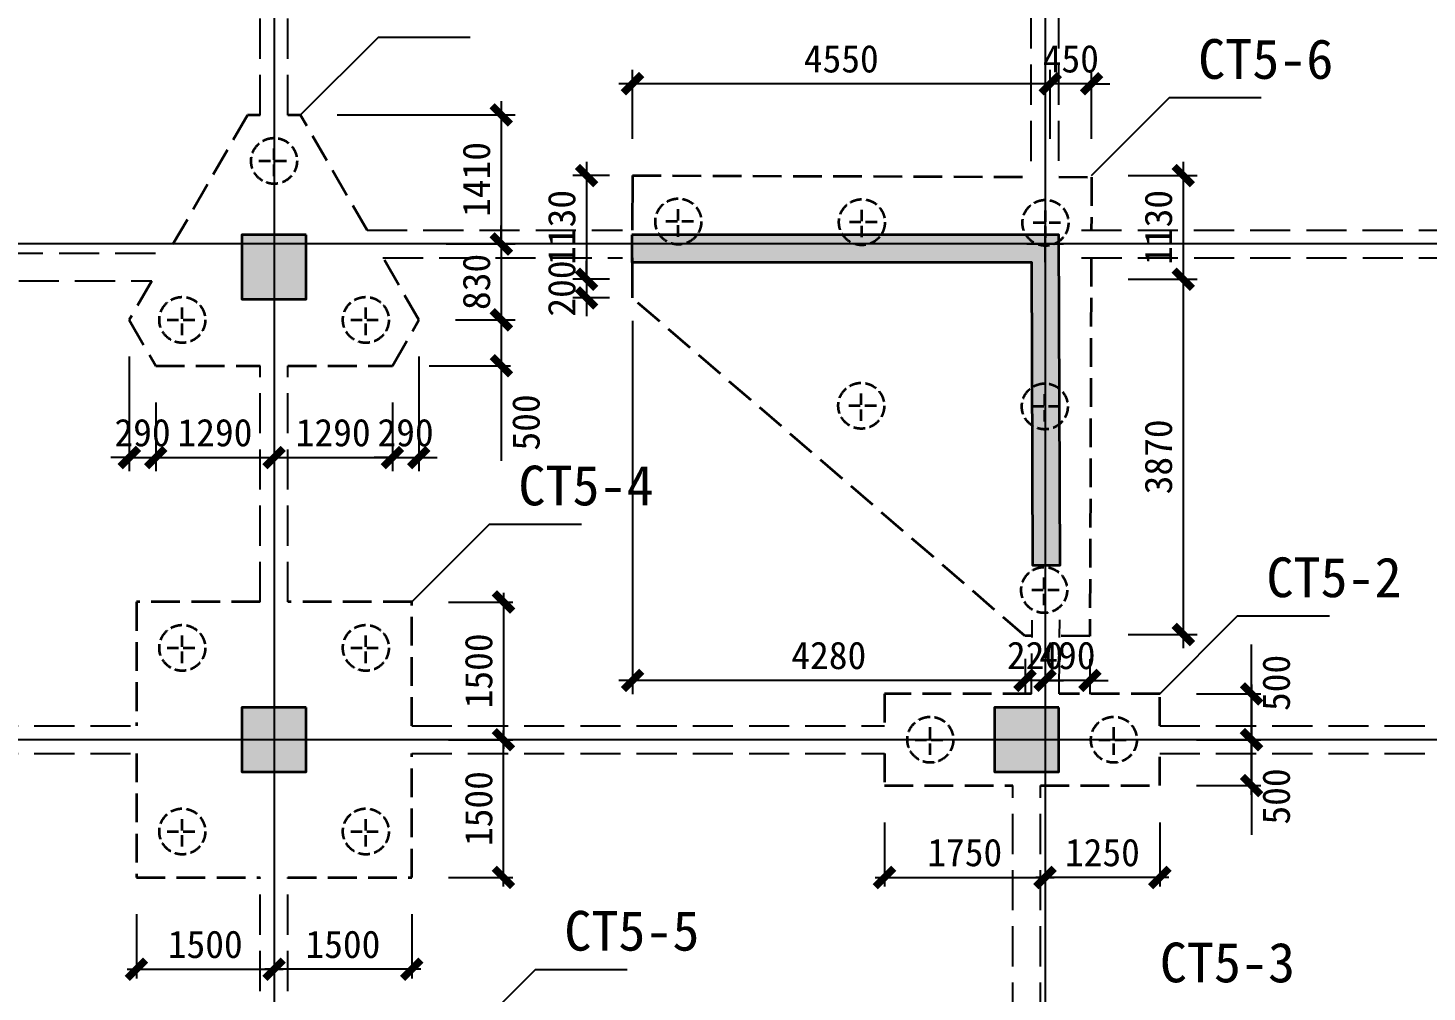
# Model space of a CAD drawing. Header units: millimetres. Extents: x -8252 to 341964, y -299084 to 206355.
# Drawn here: x 196752 to 211995, y 34468 to 44969 of the extents above; entities that cross this region are included whole.
import ezdxf

# ---------------------------------------------------------------- set-up
doc = ezdxf.new("R2010")
doc.units = ezdxf.units.MM
doc.header["$LTSCALE"] = 500
doc.header["$PDMODE"] = 2
doc.header["$PDSIZE"] = 200
doc.linetypes.add('DASH', pattern=[0.35, 0.25, -0.1])
doc.linetypes.add('DASHDOT', pattern=[25.4, 12.7, -6.35, 0, -6.35])
for name, color, linetype in [('dim____', 70, 'Continuous'), ('DOTE', 20, 'DASHDOT'), ('txt', 7, 'Continuous')]:
    doc.layers.add(name, color=color, linetype=linetype)
for name, color, linetype, lineweight in [('kz', 50, 'Continuous', 25), ('s117', 4, 'Continuous', 25), ('s121', 2, 'Continuous', 35), ('shear_wall', 100, 'Continuous', 25), ('zkz', 200, 'Continuous', 35)]:
    doc.layers.add(name, color=color, linetype=linetype, lineweight=lineweight)
doc.styles.add('宋体', font='')
doc.styles.get('宋体').set_extended_font_data('宋体')
doc.dimstyles.new('ISO-25', dxfattribs={"dimtxt": 2.5, "dimasz": 2.5, "dimexe": 1.25, "dimexo": 0.625, "dimtad": 1, "dimtxsty": 'Standard', "dimcen": 2.5, "dimadec": 0, "dimazin": 0, "dimtfac": 1, "dimtmove": 0, "dimatfit": 3, "dimfxl": 1, "dimarcsym": 0})

# ---------------------------------------------------------------- blocks, each defined once
blk = doc.blocks.new('_ArchTick')
at = {"color": 0, "linetype": 'ByBlock', "const_width": 0.4}
blk.add_lwpolyline([(-0.5, -0.5), (0.5, 0.5)], dxfattribs=at)
blk = doc.blocks.new('*D176')
at = {"layer": 'Defpoints', "color": 0, "transparency": 16777216}
for p in [(200933, 37216), (201933, 37216), (200933, 35716)]:
    blk.add_point(p, dxfattribs=at)
at = {"layer": 'dim____', "color": 0, "lineweight": -2, "transparency": 16777216}
for p, q in [((201333, 37216), (202033, 37216)), ((201933, 35616), (201933, 37316)), ((201333, 35716), (202033, 35716))]:
    blk.add_line(p, q, dxfattribs=at)
at = {"layer": 'dim____', "color": 0, "lineweight": -2, "transparency": 16777216, "xscale": 200, "yscale": 200, "zscale": 200}
for p, rotation in [((201933, 37216), 90), ((201933, 35716), 270)]:
    blk.add_blockref('_ArchTick', p, dxfattribs=dict(at, rotation=rotation))
at = {"layer": 'dim____', "color": 7, "transparency": 16777216, "insert": (201663, 36466), "char_height": 300, "attachment_point": 5, "rotation": 90, "style": '宋体'}
blk.add_mtext('1500', dxfattribs=at)
blk = doc.blocks.new('*D177')
at = {"layer": 'Defpoints', "color": 0, "transparency": 16777216}
for p in [(200933, 38716), (200933, 37216), (201933, 37216)]:
    blk.add_point(p, dxfattribs=at)
at = {"layer": 'dim____', "color": 0, "lineweight": -2, "transparency": 16777216}
for p, q in [((201933, 38816), (201933, 37116)), ((201333, 38716), (202033, 38716)), ((201333, 37216), (202033, 37216))]:
    blk.add_line(p, q, dxfattribs=at)
at = {"layer": 'dim____', "color": 0, "lineweight": -2, "transparency": 16777216, "xscale": 200, "yscale": 200, "zscale": 200}
for p, rotation in [((201933, 38716), 90), ((201933, 37216), 270)]:
    blk.add_blockref('_ArchTick', p, dxfattribs=dict(at, rotation=rotation))
at = {"layer": 'dim____', "color": 7, "transparency": 16777216, "insert": (201663, 37966), "char_height": 300, "attachment_point": 5, "rotation": 90, "style": '宋体'}
blk.add_mtext('1500', dxfattribs=at)
blk = doc.blocks.new('*D178')
at = {"layer": 'Defpoints', "color": 0, "transparency": 16777216}
for p in [(197933, 35716), (199433, 35716), (199433, 34716)]:
    blk.add_point(p, dxfattribs=at)
at = {"layer": 'dim____', "color": 0, "lineweight": -2, "transparency": 16777216}
for p, q in [((197933, 35316), (197933, 34616)), ((199433, 35316), (199433, 34616)), ((197833, 34716), (199533, 34716))]:
    blk.add_line(p, q, dxfattribs=at)
at = {"layer": 'dim____', "color": 0, "lineweight": -2, "transparency": 16777216, "xscale": 200, "yscale": 200, "zscale": 200, "rotation": 180}
blk.add_blockref('_ArchTick', (197933, 34716), dxfattribs=at)
at = {"layer": 'dim____', "color": 0, "lineweight": -2, "transparency": 16777216, "xscale": 200, "yscale": 200, "zscale": 200}
blk.add_blockref('_ArchTick', (199433, 34716), dxfattribs=at)
at = {"layer": 'dim____', "color": 7, "transparency": 16777216, "insert": (198683, 34986), "char_height": 300, "attachment_point": 5, "style": '宋体'}
blk.add_mtext('1500', dxfattribs=at)
blk = doc.blocks.new('*D179')
at = {"layer": 'Defpoints', "color": 0, "transparency": 16777216}
for p in [(199433, 35716), (200933, 35716), (199433, 34716)]:
    blk.add_point(p, dxfattribs=at)
at = {"layer": 'dim____', "color": 0, "lineweight": -2, "transparency": 16777216}
for p, q in [((199433, 35316), (199433, 34616)), ((200933, 35316), (200933, 34616)), ((201033, 34716), (199333, 34716))]:
    blk.add_line(p, q, dxfattribs=at)
at = {"layer": 'dim____', "color": 0, "lineweight": -2, "transparency": 16777216, "xscale": 200, "yscale": 200, "zscale": 200, "rotation": 180}
blk.add_blockref('_ArchTick', (199433, 34716), dxfattribs=at)
at = {"layer": 'dim____', "color": 0, "lineweight": -2, "transparency": 16777216, "xscale": 200, "yscale": 200, "zscale": 200}
blk.add_blockref('_ArchTick', (200933, 34716), dxfattribs=at)
at = {"layer": 'dim____', "color": 7, "transparency": 16777216, "insert": (200183, 34986), "char_height": 300, "attachment_point": 5, "style": '宋体'}
blk.add_mtext('1500', dxfattribs=at)
blk = doc.blocks.new('*D200')
at = {"layer": 'Defpoints', "color": 0, "transparency": 16777216}
for p in [(209083, 37216), (210083, 37216), (209083, 36716)]:
    blk.add_point(p, dxfattribs=at)
at = {"layer": 'dim____', "color": 0, "lineweight": -2, "transparency": 16777216}
for p, q in [((210083, 37216), (210083, 38253)), ((209483, 37216), (210183, 37216)), ((210083, 36616), (210083, 37216)), ((209483, 36716), (210183, 36716))]:
    blk.add_line(p, q, dxfattribs=at)
at = {"layer": 'dim____', "color": 0, "lineweight": -2, "transparency": 16777216, "xscale": 200, "yscale": 200, "zscale": 200}
for p, rotation in [((210083, 37216), 90), ((210083, 36716), 270)]:
    blk.add_blockref('_ArchTick', p, dxfattribs=dict(at, rotation=rotation))
at = {"layer": 'dim____', "color": 7, "transparency": 16777216, "insert": (210353, 37835), "char_height": 300, "attachment_point": 5, "rotation": 90, "style": '宋体'}
blk.add_mtext('500', dxfattribs=at)
blk = doc.blocks.new('*D201')
at = {"layer": 'Defpoints', "color": 0, "transparency": 16777216}
for p in [(209083, 37716), (209083, 37216), (210083, 37216)]:
    blk.add_point(p, dxfattribs=at)
at = {"layer": 'dim____', "color": 0, "lineweight": -2, "transparency": 16777216}
for p, q in [((210083, 37816), (210083, 37216)), ((209483, 37716), (210183, 37716)), ((209483, 37216), (210183, 37216)), ((210083, 37216), (210083, 36180))]:
    blk.add_line(p, q, dxfattribs=at)
at = {"layer": 'dim____', "color": 0, "lineweight": -2, "transparency": 16777216, "xscale": 200, "yscale": 200, "zscale": 200}
for p, rotation in [((210083, 37716), 90), ((210083, 37216), 270)]:
    blk.add_blockref('_ArchTick', p, dxfattribs=dict(at, rotation=rotation))
at = {"layer": 'dim____', "color": 7, "transparency": 16777216, "insert": (210353, 36598), "char_height": 300, "attachment_point": 5, "rotation": 90, "style": '宋体'}
blk.add_mtext('500', dxfattribs=at)
blk = doc.blocks.new('*D202')
at = {"layer": 'Defpoints', "color": 0, "transparency": 16777216}
for p in [(206083, 36716), (207833, 36716), (207833, 35716)]:
    blk.add_point(p, dxfattribs=at)
at = {"layer": 'dim____', "color": 0, "lineweight": -2, "transparency": 16777216}
for p, q in [((206083, 36316), (206083, 35616)), ((207833, 36316), (207833, 35616)), ((205983, 35716), (207933, 35716))]:
    blk.add_line(p, q, dxfattribs=at)
at = {"layer": 'dim____', "color": 0, "lineweight": -2, "transparency": 16777216, "xscale": 200, "yscale": 200, "zscale": 200, "rotation": 180}
blk.add_blockref('_ArchTick', (206083, 35716), dxfattribs=at)
at = {"layer": 'dim____', "color": 0, "lineweight": -2, "transparency": 16777216, "xscale": 200, "yscale": 200, "zscale": 200}
blk.add_blockref('_ArchTick', (207833, 35716), dxfattribs=at)
at = {"layer": 'dim____', "color": 7, "transparency": 16777216, "insert": (206958, 35986), "char_height": 300, "attachment_point": 5, "style": '宋体'}
blk.add_mtext('1750', dxfattribs=at)
blk = doc.blocks.new('*D203')
at = {"layer": 'Defpoints', "color": 0, "transparency": 16777216}
for p in [(207833, 36716), (209083, 36716), (207833, 35716)]:
    blk.add_point(p, dxfattribs=at)
at = {"layer": 'dim____', "color": 0, "lineweight": -2, "transparency": 16777216}
for p, q in [((207833, 36316), (207833, 35616)), ((209083, 36316), (209083, 35616)), ((209183, 35716), (207733, 35716))]:
    blk.add_line(p, q, dxfattribs=at)
at = {"layer": 'dim____', "color": 0, "lineweight": -2, "transparency": 16777216, "xscale": 200, "yscale": 200, "zscale": 200, "rotation": 180}
blk.add_blockref('_ArchTick', (207833, 35716), dxfattribs=at)
at = {"layer": 'dim____', "color": 0, "lineweight": -2, "transparency": 16777216, "xscale": 200, "yscale": 200, "zscale": 200}
blk.add_blockref('_ArchTick', (209083, 35716), dxfattribs=at)
at = {"layer": 'dim____', "color": 7, "transparency": 16777216, "insert": (208458, 35986), "char_height": 300, "attachment_point": 5, "style": '宋体'}
blk.add_mtext('1250', dxfattribs=at)
blk = doc.blocks.new('*D462')
at = {"layer": 'Defpoints', "color": 0, "transparency": 16777216}
for p in [(197856, 41790), (198144, 41290), (198144, 40290)]:
    blk.add_point(p, dxfattribs=at)
at = {"layer": 'dim____', "color": 0, "lineweight": -2, "transparency": 16777216}
for p, q in [((197856, 41390), (197856, 40140)), ((198144, 40890), (198144, 40140)), ((197856, 40290), (197656, 40290)), ((197856, 40290), (198144, 40290)), ((198144, 40290), (198344, 40290))]:
    blk.add_line(p, q, dxfattribs=at)
at = {"layer": 'dim____', "color": 0, "lineweight": -2, "transparency": 16777216, "xscale": 200, "yscale": 200, "zscale": 200}
blk.add_blockref('_ArchTick', (197856, 40290), dxfattribs=at)
at = {"layer": 'dim____', "color": 0, "lineweight": -2, "transparency": 16777216, "xscale": 200, "yscale": 200, "zscale": 200, "rotation": 180}
blk.add_blockref('_ArchTick', (198144, 40290), dxfattribs=at)
at = {"layer": 'dim____', "color": 7, "transparency": 16777216, "insert": (198000, 40560), "char_height": 300, "attachment_point": 5, "style": '宋体'}
blk.add_mtext('290', dxfattribs=at)
blk = doc.blocks.new('*D463')
at = {"layer": 'Defpoints', "color": 0, "transparency": 16777216}
for p in [(198144, 41290), (199433, 41290), (199433, 40290)]:
    blk.add_point(p, dxfattribs=at)
at = {"layer": 'dim____', "color": 0, "lineweight": -2, "transparency": 16777216}
for p, q in [((198144, 40890), (198144, 40140)), ((199433, 40890), (199433, 40140)), ((197994, 40290), (199583, 40290))]:
    blk.add_line(p, q, dxfattribs=at)
at = {"layer": 'dim____', "color": 0, "lineweight": -2, "transparency": 16777216, "xscale": 200, "yscale": 200, "zscale": 200, "rotation": 180}
blk.add_blockref('_ArchTick', (198144, 40290), dxfattribs=at)
at = {"layer": 'dim____', "color": 0, "lineweight": -2, "transparency": 16777216, "xscale": 200, "yscale": 200, "zscale": 200}
blk.add_blockref('_ArchTick', (199433, 40290), dxfattribs=at)
at = {"layer": 'dim____', "color": 7, "transparency": 16777216, "insert": (198789, 40560), "char_height": 300, "attachment_point": 5, "style": '宋体'}
blk.add_mtext('1290', dxfattribs=at)
blk = doc.blocks.new('*D464')
at = {"layer": 'Defpoints', "color": 0, "transparency": 16777216}
for p in [(199433, 41290), (200722, 41290), (200722, 40290)]:
    blk.add_point(p, dxfattribs=at)
at = {"layer": 'dim____', "color": 0, "lineweight": -2, "transparency": 16777216}
for p, q in [((199433, 40890), (199433, 40140)), ((200722, 40890), (200722, 40140)), ((199283, 40290), (200872, 40290))]:
    blk.add_line(p, q, dxfattribs=at)
at = {"layer": 'dim____', "color": 0, "lineweight": -2, "transparency": 16777216, "xscale": 200, "yscale": 200, "zscale": 200, "rotation": 180}
blk.add_blockref('_ArchTick', (199433, 40290), dxfattribs=at)
at = {"layer": 'dim____', "color": 0, "lineweight": -2, "transparency": 16777216, "xscale": 200, "yscale": 200, "zscale": 200}
blk.add_blockref('_ArchTick', (200722, 40290), dxfattribs=at)
at = {"layer": 'dim____', "color": 7, "transparency": 16777216, "insert": (200077, 40560), "char_height": 300, "attachment_point": 5, "style": '宋体'}
blk.add_mtext('1290', dxfattribs=at)
blk = doc.blocks.new('*D465')
at = {"layer": 'Defpoints', "color": 0, "transparency": 16777216}
for p in [(201010, 41790), (200722, 41290), (201010, 40290)]:
    blk.add_point(p, dxfattribs=at)
at = {"layer": 'dim____', "color": 0, "lineweight": -2, "transparency": 16777216}
for p, q in [((201010, 41390), (201010, 40140)), ((200722, 40890), (200722, 40140)), ((200722, 40290), (200522, 40290)), ((200722, 40290), (201010, 40290)), ((201010, 40290), (201210, 40290))]:
    blk.add_line(p, q, dxfattribs=at)
at = {"layer": 'dim____', "color": 0, "lineweight": -2, "transparency": 16777216, "xscale": 200, "yscale": 200, "zscale": 200}
blk.add_blockref('_ArchTick', (200722, 40290), dxfattribs=at)
at = {"layer": 'dim____', "color": 0, "lineweight": -2, "transparency": 16777216, "xscale": 200, "yscale": 200, "zscale": 200, "rotation": 180}
blk.add_blockref('_ArchTick', (201010, 40290), dxfattribs=at)
at = {"layer": 'dim____', "color": 7, "transparency": 16777216, "insert": (200866, 40560), "char_height": 300, "attachment_point": 5, "style": '宋体'}
blk.add_mtext('290', dxfattribs=at)
blk = doc.blocks.new('*D466')
at = {"layer": 'Defpoints', "color": 0, "transparency": 16777216}
for p in [(199722, 44022), (200909, 42616), (201909, 42616)]:
    blk.add_point(p, dxfattribs=at)
at = {"layer": 'dim____', "color": 0, "lineweight": -2, "transparency": 16777216}
for p, q in [((201909, 44172), (201909, 42466)), ((200122, 44022), (202059, 44022)), ((201309, 42616), (202059, 42616))]:
    blk.add_line(p, q, dxfattribs=at)
at = {"layer": 'dim____', "color": 0, "lineweight": -2, "transparency": 16777216, "xscale": 200, "yscale": 200, "zscale": 200}
for p, rotation in [((201909, 44022), 90), ((201909, 42616), 270)]:
    blk.add_blockref('_ArchTick', p, dxfattribs=dict(at, rotation=rotation))
at = {"layer": 'dim____', "color": 7, "transparency": 16777216, "insert": (201639, 43319), "char_height": 300, "attachment_point": 5, "rotation": 90, "style": '宋体'}
blk.add_mtext('1410', dxfattribs=at)
blk = doc.blocks.new('*D467')
at = {"layer": 'Defpoints', "color": 0, "transparency": 16777216}
for p in [(200909, 42616), (201010, 41790), (201909, 41790)]:
    blk.add_point(p, dxfattribs=at)
at = {"layer": 'dim____', "color": 0, "lineweight": -2, "transparency": 16777216}
for p, q in [((201909, 42616), (201909, 42816)), ((201309, 42616), (202059, 42616)), ((201909, 42616), (201909, 41790)), ((201410, 41790), (202059, 41790)), ((201909, 41790), (201909, 41590))]:
    blk.add_line(p, q, dxfattribs=at)
at = {"layer": 'dim____', "color": 0, "lineweight": -2, "transparency": 16777216, "xscale": 200, "yscale": 200, "zscale": 200}
for p, rotation in [((201909, 42616), 270), ((201909, 41790), 90)]:
    blk.add_blockref('_ArchTick', p, dxfattribs=dict(at, rotation=rotation))
at = {"layer": 'dim____', "color": 7, "transparency": 16777216, "insert": (201639, 42203), "char_height": 300, "attachment_point": 5, "rotation": 90, "style": '宋体'}
blk.add_mtext('830', dxfattribs=at)
blk = doc.blocks.new('*D468')
at = {"layer": 'Defpoints', "color": 0, "transparency": 16777216}
for p in [(201010, 41790), (200722, 41290), (201909, 41290)]:
    blk.add_point(p, dxfattribs=at)
at = {"layer": 'dim____', "color": 0, "lineweight": -2, "transparency": 16777216}
for p, q in [((201410, 41790), (202009, 41790)), ((201909, 41890), (201909, 41290)), ((201122, 41290), (202009, 41290)), ((201909, 41290), (201909, 40253))]:
    blk.add_line(p, q, dxfattribs=at)
at = {"layer": 'dim____', "color": 0, "lineweight": -2, "transparency": 16777216, "xscale": 200, "yscale": 200, "zscale": 200}
for p, rotation in [((201909, 41790), 90), ((201909, 41290), 270)]:
    blk.add_blockref('_ArchTick', p, dxfattribs=dict(at, rotation=rotation))
at = {"layer": 'dim____', "color": 7, "transparency": 16777216, "insert": (202179, 40672), "char_height": 300, "attachment_point": 5, "rotation": 90, "style": '宋体'}
blk.add_mtext('500', dxfattribs=at)
blk = doc.blocks.new('*D649')
at = {"layer": 'Defpoints', "color": 0, "transparency": 16777216}
for p in [(207889, 44362), (207889, 43362), (208339, 43362)]:
    blk.add_point(p, dxfattribs=at)
at = {"layer": 'dim____', "color": 0, "lineweight": -2, "transparency": 16777216}
for p, q in [((207889, 43762), (207889, 44512)), ((208339, 43762), (208339, 44512)), ((207889, 44362), (207689, 44362)), ((208339, 44362), (207889, 44362)), ((208339, 44362), (208539, 44362))]:
    blk.add_line(p, q, dxfattribs=at)
at = {"layer": 'dim____', "color": 0, "lineweight": -2, "transparency": 16777216, "xscale": 200, "yscale": 200, "zscale": 200}
blk.add_blockref('_ArchTick', (207889, 44362), dxfattribs=at)
at = {"layer": 'dim____', "color": 0, "lineweight": -2, "transparency": 16777216, "xscale": 200, "yscale": 200, "zscale": 200, "rotation": 180}
blk.add_blockref('_ArchTick', (208339, 44362), dxfattribs=at)
at = {"layer": 'dim____', "color": 7, "transparency": 16777216, "insert": (208114, 44632), "char_height": 300, "attachment_point": 5, "style": '宋体'}
blk.add_mtext('450', dxfattribs=at)
blk = doc.blocks.new('*D650')
at = {"layer": 'Defpoints', "color": 0, "transparency": 16777216}
for p in [(203338, 44362), (203338, 43362), (207889, 43362)]:
    blk.add_point(p, dxfattribs=at)
at = {"layer": 'dim____', "color": 0, "lineweight": -2, "transparency": 16777216}
for p, q in [((203338, 43762), (203338, 44512)), ((207889, 43762), (207889, 44512)), ((208039, 44362), (203188, 44362))]:
    blk.add_line(p, q, dxfattribs=at)
at = {"layer": 'dim____', "color": 0, "lineweight": -2, "transparency": 16777216, "xscale": 200, "yscale": 200, "zscale": 200, "rotation": 180}
blk.add_blockref('_ArchTick', (203338, 44362), dxfattribs=at)
at = {"layer": 'dim____', "color": 0, "lineweight": -2, "transparency": 16777216, "xscale": 200, "yscale": 200, "zscale": 200}
blk.add_blockref('_ArchTick', (207889, 44362), dxfattribs=at)
at = {"layer": 'dim____', "color": 7, "transparency": 16777216, "insert": (205613, 44632), "char_height": 300, "attachment_point": 5, "style": '宋体'}
blk.add_mtext('4550', dxfattribs=at)
blk = doc.blocks.new('*D651')
at = {"layer": 'Defpoints', "color": 0, "transparency": 16777216}
for p in [(208339, 43362), (208339, 42232), (209339, 42232)]:
    blk.add_point(p, dxfattribs=at)
at = {"layer": 'dim____', "color": 0, "lineweight": -2, "transparency": 16777216}
for p, q in [((209339, 43512), (209339, 42082)), ((208739, 43362), (209489, 43362)), ((208739, 42232), (209489, 42232))]:
    blk.add_line(p, q, dxfattribs=at)
at = {"layer": 'dim____', "color": 0, "lineweight": -2, "transparency": 16777216, "xscale": 200, "yscale": 200, "zscale": 200}
for p, rotation in [((209339, 43362), 90), ((209339, 42232), 270)]:
    blk.add_blockref('_ArchTick', p, dxfattribs=dict(at, rotation=rotation))
at = {"layer": 'dim____', "color": 7, "transparency": 16777216, "insert": (209069, 42797), "char_height": 300, "attachment_point": 5, "rotation": 90, "style": '宋体'}
blk.add_mtext('1130', dxfattribs=at)
blk = doc.blocks.new('*D652')
at = {"layer": 'Defpoints', "color": 0, "transparency": 16777216}
for p in [(208339, 42232), (208339, 38363), (209339, 38363)]:
    blk.add_point(p, dxfattribs=at)
at = {"layer": 'dim____', "color": 0, "lineweight": -2, "transparency": 16777216}
for p, q in [((209339, 42382), (209339, 38213)), ((208739, 42232), (209489, 42232)), ((208739, 38363), (209489, 38363))]:
    blk.add_line(p, q, dxfattribs=at)
at = {"layer": 'dim____', "color": 0, "lineweight": -2, "transparency": 16777216, "xscale": 200, "yscale": 200, "zscale": 200}
for p, rotation in [((209339, 42232), 90), ((209339, 38363), 270)]:
    blk.add_blockref('_ArchTick', p, dxfattribs=dict(at, rotation=rotation))
at = {"layer": 'dim____', "color": 7, "transparency": 16777216, "insert": (209069, 40297), "char_height": 300, "attachment_point": 5, "rotation": 90, "style": '宋体'}
blk.add_mtext('3870', dxfattribs=at)
blk = doc.blocks.new('*D653')
at = {"layer": 'Defpoints', "color": 0, "transparency": 16777216}
for p in [(207833, 38363), (208322, 38345), (207833, 37863)]:
    blk.add_point(p, dxfattribs=at)
at = {"layer": 'dim____', "color": 0, "lineweight": -2, "transparency": 16777216}
for p, q in [((207833, 38113), (207833, 37713)), ((208322, 38095), (208322, 37713)), ((207833, 37863), (207633, 37863)), ((208322, 37863), (207833, 37863)), ((208322, 37863), (208522, 37863))]:
    blk.add_line(p, q, dxfattribs=at)
at = {"layer": 'dim____', "color": 0, "lineweight": -2, "transparency": 16777216, "xscale": 200, "yscale": 200, "zscale": 200}
blk.add_blockref('_ArchTick', (207833, 37863), dxfattribs=at)
at = {"layer": 'dim____', "color": 0, "lineweight": -2, "transparency": 16777216, "xscale": 200, "yscale": 200, "zscale": 200, "rotation": 180}
blk.add_blockref('_ArchTick', (208322, 37863), dxfattribs=at)
at = {"layer": 'dim____', "color": 7, "transparency": 16777216, "insert": (208077, 38133), "char_height": 300, "attachment_point": 5, "style": '宋体'}
blk.add_mtext('490', dxfattribs=at)
blk = doc.blocks.new('*D654')
at = {"layer": 'Defpoints', "color": 0, "transparency": 16777216}
for p in [(207615, 38347), (207833, 38363), (207615, 37863)]:
    blk.add_point(p, dxfattribs=at)
at = {"layer": 'dim____', "color": 0, "lineweight": -2, "transparency": 16777216}
for p, q in [((207833, 38113), (207833, 37713)), ((207615, 38097), (207615, 37713)), ((207615, 37863), (207415, 37863)), ((207833, 37863), (207615, 37863)), ((207833, 37863), (208033, 37863))]:
    blk.add_line(p, q, dxfattribs=at)
at = {"layer": 'dim____', "color": 0, "lineweight": -2, "transparency": 16777216, "xscale": 200, "yscale": 200, "zscale": 200}
blk.add_blockref('_ArchTick', (207615, 37863), dxfattribs=at)
at = {"layer": 'dim____', "color": 0, "lineweight": -2, "transparency": 16777216, "xscale": 200, "yscale": 200, "zscale": 200, "rotation": 180}
blk.add_blockref('_ArchTick', (207833, 37863), dxfattribs=at)
at = {"layer": 'dim____', "color": 7, "transparency": 16777216, "insert": (207724, 38133), "char_height": 300, "attachment_point": 5, "style": '宋体'}
blk.add_mtext('220', dxfattribs=at)
blk = doc.blocks.new('*D655')
at = {"layer": 'Defpoints', "color": 0, "transparency": 16777216}
for p in [(203339, 42030), (207615, 38347), (203339, 37863)]:
    blk.add_point(p, dxfattribs=at)
at = {"layer": 'dim____', "color": 0, "lineweight": -2, "transparency": 16777216}
for p, q in [((203339, 41780), (203339, 37713)), ((207615, 38097), (207615, 37713)), ((207765, 37863), (203189, 37863))]:
    blk.add_line(p, q, dxfattribs=at)
at = {"layer": 'dim____', "color": 0, "lineweight": -2, "transparency": 16777216, "xscale": 200, "yscale": 200, "zscale": 200, "rotation": 180}
blk.add_blockref('_ArchTick', (203339, 37863), dxfattribs=at)
at = {"layer": 'dim____', "color": 0, "lineweight": -2, "transparency": 16777216, "xscale": 200, "yscale": 200, "zscale": 200}
blk.add_blockref('_ArchTick', (207615, 37863), dxfattribs=at)
at = {"layer": 'dim____', "color": 7, "transparency": 16777216, "insert": (205477, 38133), "char_height": 300, "attachment_point": 5, "style": '宋体'}
blk.add_mtext('4280', dxfattribs=at)
blk = doc.blocks.new('*D656')
at = {"layer": 'Defpoints', "color": 0, "transparency": 16777216}
for p in [(203338, 43362), (202838, 42232), (203338, 42232)]:
    blk.add_point(p, dxfattribs=at)
at = {"layer": 'dim____', "color": 0, "lineweight": -2, "transparency": 16777216}
for p, q in [((202838, 43512), (202838, 42082)), ((203088, 43362), (202688, 43362)), ((203088, 42232), (202688, 42232))]:
    blk.add_line(p, q, dxfattribs=at)
at = {"layer": 'dim____', "color": 0, "lineweight": -2, "transparency": 16777216, "xscale": 200, "yscale": 200, "zscale": 200}
for p, rotation in [((202838, 43362), 90), ((202838, 42232), 270)]:
    blk.add_blockref('_ArchTick', p, dxfattribs=dict(at, rotation=rotation))
at = {"layer": 'dim____', "color": 7, "transparency": 16777216, "insert": (202568, 42797), "char_height": 300, "attachment_point": 5, "rotation": 90, "style": '宋体'}
blk.add_mtext('1130', dxfattribs=at)
blk = doc.blocks.new('*D657')
at = {"layer": 'Defpoints', "color": 0, "transparency": 16777216}
for p in [(203338, 42232), (202838, 42030), (203339, 42030)]:
    blk.add_point(p, dxfattribs=at)
at = {"layer": 'dim____', "color": 0, "lineweight": -2, "transparency": 16777216}
for p, q in [((202838, 42232), (202838, 42432)), ((203088, 42232), (202688, 42232)), ((202838, 42232), (202838, 42030)), ((203089, 42030), (202688, 42030)), ((202838, 42030), (202838, 41830))]:
    blk.add_line(p, q, dxfattribs=at)
at = {"layer": 'dim____', "color": 0, "lineweight": -2, "transparency": 16777216, "xscale": 200, "yscale": 200, "zscale": 200}
for p, rotation in [((202838, 42232), 270), ((202838, 42030), 90)]:
    blk.add_blockref('_ArchTick', p, dxfattribs=dict(at, rotation=rotation))
at = {"layer": 'dim____', "color": 7, "transparency": 16777216, "insert": (202568, 42131), "char_height": 300, "attachment_point": 5, "rotation": 90, "style": '宋体'}
blk.add_mtext('200', dxfattribs=at)

msp = doc.modelspace()

# ---------------------------------------------------------------- hatches: boundary and pattern name
at = {"layer": 'kz'}
h = msp.add_hatch(color=52, dxfattribs=at)
h.dxf.hatch_style = 1
h.paths.add_polyline_path([(199783.088, 42716.423), (199083.088, 42716.423), (199083.088, 42016.423), (199783.088, 42016.423)])
h = msp.add_hatch(color=52, dxfattribs=at)
h.dxf.hatch_style = 1
h.paths.add_polyline_path([(199783.088, 37566.423), (199083.088, 37566.423), (199083.088, 36866.423), (199783.088, 36866.423)])
h = msp.add_hatch(color=52, dxfattribs=at)
h.dxf.hatch_style = 1
h.paths.add_polyline_path([(207983.088, 37566.423), (207283.088, 37566.423), (207283.088, 36866.423), (207983.088, 36866.423)])
at = {"layer": 'shear_wall'}
h = msp.add_hatch(color=82, dxfattribs=at)
h.dxf.hatch_style = 1
h.paths.add_polyline_path([(203332.76, 42716.822), (203332.733, 42416.822), (207683.862, 42416.435), (207696.655, 39115.853), (207996.655, 39117.017), (207982.701, 42716.412)])

# ---------------------------------------------------------------- linework, layer by layer
at = {"layer": 'DOTE', "ltscale": 5}
for p, q in [((199433.088, 59216.423), (199433.088, -2133.577)), ((207833.088, 59216.423), (207833.088, -2133.577)), ((222433.088, 42616.423), (143483.222, 42616.423)), ((222433.088, 37216.423), (143483.088, 37216.423))]:
    msp.add_line(p, q, dxfattribs=at)
at = {"layer": 'kz', "lineweight": 35}
for points in [[(199783.088, 42716.423), (199083.088, 42716.423), (199083.088, 42016.423), (199783.088, 42016.423)], [(199783.088, 37566.423), (199083.088, 37566.423), (199083.088, 36866.423), (199783.088, 36866.423)], [(207983.088, 37566.423), (207283.088, 37566.423), (207283.088, 36866.423), (207983.088, 36866.423)]]:
    msp.add_lwpolyline(points, close=True, dxfattribs=at)
at = {"layer": 's117', "linetype": 'DASH', "ltscale": 3.5}
for p, q in [((199283.088, 44021.123), (199283.088, 49616.423)), ((199583.088, 44021.123), (199583.088, 49616.423)), ((207683.088, 43519.864), (207683.088, 49616.423)), ((207983.088, 43520.922), (207983.088, 49616.423)), ((200446.105, 42766.527), (203229.531, 42766.811)), ((208230.329, 42766.423), (213133.088, 42766.423)), ((192190.503, 42516.423), (198275.673, 42516.423)), ((200619.3, 42466.545), (203230.72, 42466.811)), ((208231.387, 42466.423), (213133.088, 42466.423)), ((192363.708, 42216.423), (198102.468, 42216.423)), ((199283.088, 38716.423), (199283.088, 41289.072)), ((199583.088, 38716.423), (199583.088, 41289.072)), ((207686.654, 37716.423), (207692.392, 38520.066)), ((207986.661, 37716.423), (207992.407, 38521.124)), ((192533.088, 37366.423), (197933.088, 37366.423)), ((200933.088, 37366.423), (206083.088, 37366.423)), ((209083.088, 37366.423), (213133.088, 37366.423)), ((192533.088, 37066.423), (197933.088, 37066.423)), ((200933.088, 37066.423), (206083.088, 37066.423)), ((209083.088, 37066.423), (213133.088, 37066.423)), ((207483.088, 33521.124), (207483.088, 36716.423)), ((207783.088, 33521.124), (207783.088, 36716.423)), ((199283.088, 33866.423), (199283.088, 35716.423)), ((199583.088, 33866.423), (199583.088, 35716.423))]:
    msp.add_line(p, q, dxfattribs=at)
at = {"layer": 's121', "linetype": 'DASH', "ltscale": 5}
for p, q in [((203338.207, 43362.397), (203333.292, 42766.724)), ((203333.294, 42466.724), (203334.089, 42030.402))]:
    msp.add_line(p, q, dxfattribs=at)
at = {"layer": 's121', "linetype": 'DASH', "ltscale": 2.5}
for points in [[(199283.088, 44021.123), (199144.412, 44021.123), (198275.673, 42516.423)], [(200446.105, 42766.527), (199721.764, 44021.123), (199583.088, 44021.123)], [(203338.207, 43362.397), (207683.088, 43347.075)], [(207983.088, 43346.017), (208339.262, 43344.761), (208337.222, 42766.423)], [(199583.088, 41289.072), (200721.764, 41289.072), (201010.44, 41789.072), (200619.3, 42466.545)], [(208336.164, 42466.423), (208321.631, 38344.993), (207980.25, 38346.197)], [(198102.468, 42216.423), (197855.737, 41789.072), (198144.412, 41289.072), (199283.088, 41289.072)], [(207680.246, 38347.255), (207614.529, 38347.486), (203334.089, 42030.402)], [(199283.088, 38716.423), (197933.088, 38716.423), (197933.088, 37366.423)], [(200933.088, 37366.423), (200933.088, 38716.423), (199583.088, 38716.423)], [(207686.654, 37716.423), (206083.088, 37716.423), (206083.088, 37366.423)], [(209083.088, 37366.423), (209083.088, 37716.423), (207986.661, 37716.423)], [(197933.088, 37066.423), (197933.088, 35716.423), (199283.088, 35716.423)], [(199583.088, 35716.423), (200933.088, 35716.423), (200933.088, 37066.423)], [(206083.088, 37066.423), (206083.088, 36716.423), (207483.088, 36716.423)], [(207783.088, 36716.423), (209083.088, 36716.423), (209083.088, 37066.423)]]:
    msp.add_lwpolyline(points, dxfattribs=at)
at = {"layer": 'shear_wall', "lineweight": 35}
msp.add_lwpolyline([(203332.76, 42716.822), (203332.733, 42416.822), (207683.862, 42416.435), (207696.655, 39115.853), (207996.655, 39117.017), (207982.701, 42716.412)], close=True, dxfattribs=at)
at = {"layer": 'shear_wall'}
msp.add_point((207833.088, 42616.423), dxfattribs=at)
at = {"layer": 'txt'}
for points in [[(199721.576, 44022.124), (200570.105, 44870.652), (201570.105, 44870.652)], [(208339.293, 43362.397), (209187.821, 44210.925), (210187.821, 44210.925)], [(200933.088, 38716.423), (201781.616, 39564.951), (202781.616, 39564.951)], [(209083.088, 37716.423), (209931.616, 38564.951), (210931.616, 38564.951)], [(201433.088, 33866.423), (202281.616, 34714.951), (203281.616, 34714.951)]]:
    msp.add_lwpolyline(points, dxfattribs=at)
at = {"layer": 'zkz', "linetype": 'DASH'}
for p, q in [((199433.088, 43356.123), (199433.088, 43686.123)), ((199268.088, 43521.123), (199598.088, 43521.123)), ((203837.527, 42695.833), (203837.527, 43025.833)), ((205837.515, 42688.781), (205837.515, 43018.781)), ((207837.502, 42681.728), (207837.502, 43011.728)), ((204002.527, 42860.833), (203672.527, 42860.833)), ((206002.515, 42853.781), (205672.515, 42853.781)), ((208002.502, 42846.728), (207672.502, 42846.728)), ((198433.088, 41624.072), (198433.088, 41954.072)), ((200433.088, 41624.072), (200433.088, 41954.072)), ((198268.088, 41789.072), (198598.088, 41789.072)), ((200268.088, 41789.072), (200598.088, 41789.072)), ((205830.462, 40688.793), (205830.462, 41018.793)), ((207830.45, 40681.74), (207830.45, 41011.74)), ((205995.462, 40853.793), (205665.462, 40853.793)), ((207995.45, 40846.74), (207665.45, 40846.74)), ((207823.397, 38681.753), (207823.397, 39011.753)), ((207988.397, 38846.753), (207658.397, 38846.753)), ((198433.088, 38051.423), (198433.088, 38381.423)), ((200433.088, 38051.423), (200433.088, 38381.423)), ((198268.088, 38216.423), (198598.088, 38216.423)), ((200268.088, 38216.423), (200598.088, 38216.423)), ((206583.088, 37051.423), (206583.088, 37381.423)), ((208583.088, 37051.423), (208583.088, 37381.423)), ((206418.088, 37216.423), (206748.088, 37216.423)), ((208418.088, 37216.423), (208748.088, 37216.423)), ((198433.088, 36051.423), (198433.088, 36381.423)), ((200433.088, 36051.423), (200433.088, 36381.423)), ((198268.088, 36216.423), (198598.088, 36216.423)), ((200268.088, 36216.423), (200598.088, 36216.423))]:
    msp.add_line(p, q, dxfattribs=at)
for centre in [(199433.088, 43521.123), (203837.527, 42860.833), (205837.515, 42853.781), (207837.502, 42846.728), (198433.088, 41789.072), (200433.088, 41789.072), (205830.462, 40853.793), (207830.45, 40846.74), (207823.397, 38846.753), (198433.088, 38216.423), (200433.088, 38216.423), (206583.088, 37216.423), (208583.088, 37216.423), (198433.088, 36216.423), (200433.088, 36216.423)]:
    msp.add_circle(centre, 250, dxfattribs=at)

# ---------------------------------------------------------------- texts
at = {"layer": 'txt', "char_height": 433, "width": 1000, "attachment_point": 5}
for s, insert in [('CT5-6', (210237.982, 44627.658)), ('CT5-4', (202831.778, 39981.684)), ('CT5-2', (210981.778, 38981.684)), ('CT5-5', (203331.778, 35131.684)), ('CT5-3', (209820.453, 34786.386))]:
    msp.add_mtext(s, dxfattribs=dict(at, insert=insert))

# ---------------------------------------------------------------- dimensions: what is measured, and where the dimension line sits
at = {"layer": 'dim____'}
for base, p1, p2, angle, override, picture, middle in [((203338.207, 44362.397), (207888.761, 43362.397), (203338.207, 43362.397), 180, {"dimtxt": 300, "dimasz": 200, "dimexe": 150, "dimexo": 400, "dimgap": 120, "dimtad": 1, "dimrnd": 10, "dimtxsty": '宋体', "dimblk1": 'ArchTick', "dimblk2": 'ArchTick', "dimsah": 1, "dimdle": 150, "dimclrt": 7, "dimtix": 1, "dimtmove": 0}, '*D650', (205613.484, 44632.397)), ((207888.761, 44362.397), (208339.293, 43362.397), (207888.761, 43362.397), 180, {"dimtxt": 300, "dimasz": 200, "dimexe": 150, "dimexo": 400, "dimgap": 120, "dimtad": 1, "dimrnd": 10, "dimtxsty": '宋体', "dimblk1": 'ArchTick', "dimblk2": 'ArchTick', "dimsah": 1, "dimdle": 150, "dimclrt": 7, "dimtix": 1, "dimtmove": 0}, '*D649', (208114.027, 44632.397)), ((201909.012, 42616.423), (199721.576, 44022.124), (200909.012, 42616.423), 90, {"dimtxt": 300, "dimasz": 200, "dimexe": 150, "dimexo": 400, "dimgap": 120, "dimtad": 1, "dimrnd": 10, "dimtxsty": '宋体', "dimblk1": 'ArchTick', "dimblk2": 'ArchTick', "dimsah": 1, "dimdle": 150, "dimclrt": 7, "dimtix": 1, "dimtmove": 0}, '*D466', (201639.012, 43319.273)), ((202838.2073, 42232.3718), (203338.2073, 43362.3967), (203338.2073, 42232.3718), 270, {"dimtxt": 300, "dimasz": 200, "dimexe": 150, "dimexo": 250, "dimgap": 120, "dimtad": 1, "dimrnd": 10, "dimtxsty": '宋体', "dimblk1": 'ArchTick', "dimblk2": 'ArchTick', "dimsah": 1, "dimdle": 150, "dimclrt": 7, "dimtix": 1, "dimtmove": 0}, '*D656', (202568.2073, 42797.3842)), ((209339.2927, 42232.3718), (208339.2927, 43362.3967), (208339.2927, 42232.3718), 270, {"dimtxt": 300, "dimasz": 200, "dimexe": 150, "dimexo": 400, "dimgap": 120, "dimtad": 1, "dimrnd": 10, "dimtxsty": '宋体', "dimblk1": 'ArchTick', "dimblk2": 'ArchTick', "dimsah": 1, "dimdle": 150, "dimclrt": 7, "dimtix": 1, "dimtmove": 0}, '*D651', (209069.2927, 42797.3842)), ((201909.012, 41790.073), (200909.012, 42616.423), (201010.25, 41790.073), 90, {"dimtxt": 300, "dimasz": 200, "dimexe": 150, "dimexo": 400, "dimgap": 120, "dimtad": 1, "dimrnd": 10, "dimtxsty": '宋体', "dimblk1": 'ArchTick', "dimblk2": 'ArchTick', "dimsah": 1, "dimdle": 150, "dimclrt": 7, "dimtix": 1, "dimtmove": 0}, '*D467', (201639.012, 42203.248)), ((202838.207, 42030.396), (203338.207, 42232.372), (203338.786, 42030.396), 270, {"dimtxt": 300, "dimasz": 200, "dimexe": 150, "dimexo": 250, "dimgap": 120, "dimtad": 1, "dimrnd": 10, "dimtxsty": '宋体', "dimblk1": 'ArchTick', "dimblk2": 'ArchTick', "dimsah": 1, "dimdle": 150, "dimclrt": 7, "dimtix": 1, "dimtmove": 0}, '*D657', (202568.207, 42131.384)), ((209339.2927, 38362.5969), (208339.2927, 42232.3718), (208339.2927, 38362.5969), 270, {"dimtxt": 300, "dimasz": 200, "dimexe": 150, "dimexo": 400, "dimgap": 120, "dimtad": 1, "dimrnd": 10, "dimtxsty": '宋体', "dimblk1": 'ArchTick', "dimblk2": 'ArchTick', "dimsah": 1, "dimdle": 150, "dimclrt": 7, "dimtix": 1, "dimtmove": 0}, '*D652', (209069.2927, 40297.4843)), ((201909.012, 41290.073), (201010.25, 41790.073), (200721.576, 41290.073), 90, {"dimtxt": 300, "dimasz": 200, "dimexe": 100, "dimexo": 400, "dimgap": 120, "dimtad": 2, "dimrnd": 10, "dimtxsty": '宋体', "dimblk1": 'ArchTick', "dimblk2": 'ArchTick', "dimsah": 1, "dimdle": 100, "dimclrt": 7}, '*D468', (202179.012, 40671.749)), ((203338.786, 37862.597), (207614.529, 38347.486), (203338.786, 42030.396), 180, {"dimtxt": 300, "dimasz": 200, "dimexe": 150, "dimexo": 250, "dimgap": 120, "dimtad": 1, "dimrnd": 10, "dimtxsty": '宋体', "dimblk1": 'ArchTick', "dimblk2": 'ArchTick', "dimsah": 1, "dimdle": 150, "dimclrt": 7, "dimtix": 1, "dimtmove": 0}, '*D655', (205476.657, 38132.597)), ((207614.529, 37862.597), (207833.088, 38362.597), (207614.529, 38347.486), 180, {"dimtxt": 300, "dimasz": 200, "dimexe": 150, "dimexo": 250, "dimgap": 120, "dimtad": 1, "dimrnd": 10, "dimtxsty": '宋体', "dimblk1": 'ArchTick', "dimblk2": 'ArchTick', "dimsah": 1, "dimdle": 150, "dimclrt": 7, "dimtix": 1, "dimtmove": 0}, '*D654', (207723.808, 38132.597)), ((207833.088, 37862.597), (208321.631, 38344.993), (207833.088, 38362.597), 180, {"dimtxt": 300, "dimasz": 200, "dimexe": 150, "dimexo": 250, "dimgap": 120, "dimtad": 1, "dimrnd": 10, "dimtxsty": '宋体', "dimblk1": 'ArchTick', "dimblk2": 'ArchTick', "dimsah": 1, "dimdle": 150, "dimclrt": 7, "dimtix": 1, "dimtmove": 0}, '*D653', (208077.359, 38132.597))]:
    dim = msp.add_linear_dim(base=base, p1=p1, p2=p2, angle=angle, dimstyle='ISO-25', override=override, dxfattribs=at)
    dim.commit()
    dim.dimension.update_dxf_attribs({"geometry": picture, "text_midpoint": middle})
for base, p1, p2, picture, middle in [((198144.225, 40290.072), (197855.551, 41790.072), (198144.225, 41290.072), '*D462', (197999.888, 40560.072)), ((201010.25, 40290.072), (200721.576, 41290.073), (201010.25, 41790.073), '*D465', (200865.913, 40560.072)), ((199433.086, 40290.072), (198144.225, 41290.072), (199433.086, 41290.072), '*D463', (198788.655, 40560.072)), ((200721.576, 40290.072), (199433.086, 41290.072), (200721.576, 41290.073), '*D464', (200077.331, 40560.072))]:
    dim = msp.add_linear_dim(base=base, p1=p1, p2=p2, dimstyle='ISO-25', override={"dimtxt": 300, "dimasz": 200, "dimexe": 150, "dimexo": 400, "dimgap": 120, "dimtad": 1, "dimrnd": 10, "dimtxsty": '宋体', "dimblk1": 'ArchTick', "dimblk2": 'ArchTick', "dimsah": 1, "dimdle": 150, "dimclrt": 7, "dimtix": 1, "dimtmove": 0}, dxfattribs=at)
    dim.commit()
    dim.dimension.update_dxf_attribs({"geometry": picture, "text_midpoint": middle})
for p1, p2, distance, override, picture, middle in [((200933.088, 38716.423), (200933.088, 37216.423), 1000, {"dimtxt": 300, "dimasz": 200, "dimexe": 100, "dimexo": 400, "dimgap": 120, "dimrnd": 10, "dimtxsty": '宋体', "dimblk1": 'ArchTick', "dimblk2": 'ArchTick', "dimsah": 1, "dimdle": 100, "dimclrt": 7, "dimtix": 1}, '*D177', (201663.088, 37966.423)), ((209083.088, 36716.423), (209083.088, 37216.423), -1000, {"dimtxt": 300, "dimasz": 200, "dimexe": 100, "dimexo": 400, "dimgap": 120, "dimtad": 2, "dimrnd": 10, "dimtxsty": '宋体', "dimblk1": 'ArchTick', "dimblk2": 'ArchTick', "dimsah": 1, "dimdle": 100, "dimclrt": 7}, '*D200', (210353.088, 37834.747)), ((209083.088, 37716.423), (209083.088, 37216.423), 1000, {"dimtxt": 300, "dimasz": 200, "dimexe": 100, "dimexo": 400, "dimgap": 120, "dimtad": 2, "dimrnd": 10, "dimtxsty": '宋体', "dimblk1": 'ArchTick', "dimblk2": 'ArchTick', "dimsah": 1, "dimdle": 100, "dimclrt": 7}, '*D201', (210353.088, 36598.099)), ((200933.088, 35716.423), (200933.088, 37216.423), -1000, {"dimtxt": 300, "dimasz": 200, "dimexe": 100, "dimexo": 400, "dimgap": 120, "dimrnd": 10, "dimtxsty": '宋体', "dimblk1": 'ArchTick', "dimblk2": 'ArchTick', "dimsah": 1, "dimdle": 100, "dimclrt": 7, "dimtix": 1}, '*D176', (201663.088, 36466.423)), ((206083.088, 36716.423), (207833.088, 36716.423), -1000, {"dimtxt": 300, "dimasz": 200, "dimexe": 100, "dimexo": 400, "dimgap": 120, "dimrnd": 10, "dimtxsty": '宋体', "dimblk1": 'ArchTick', "dimblk2": 'ArchTick', "dimsah": 1, "dimdle": 100, "dimclrt": 7, "dimtix": 1}, '*D202', (206958.088, 35986.423)), ((209083.088, 36716.423), (207833.088, 36716.423), 1000, {"dimtxt": 300, "dimasz": 200, "dimexe": 100, "dimexo": 400, "dimgap": 120, "dimrnd": 10, "dimtxsty": '宋体', "dimblk1": 'ArchTick', "dimblk2": 'ArchTick', "dimsah": 1, "dimdle": 100, "dimclrt": 7, "dimtix": 1}, '*D203', (208458.088, 35986.423)), ((197933.088, 35716.423), (199433.088, 35716.423), -1000, {"dimtxt": 300, "dimasz": 200, "dimexe": 100, "dimexo": 400, "dimgap": 120, "dimrnd": 10, "dimtxsty": '宋体', "dimblk1": 'ArchTick', "dimblk2": 'ArchTick', "dimsah": 1, "dimdle": 100, "dimclrt": 7, "dimtix": 1}, '*D178', (198683.088, 34986.423)), ((200933.088, 35716.423), (199433.088, 35716.423), 1000, {"dimtxt": 300, "dimasz": 200, "dimexe": 100, "dimexo": 400, "dimgap": 120, "dimrnd": 10, "dimtxsty": '宋体', "dimblk1": 'ArchTick', "dimblk2": 'ArchTick', "dimsah": 1, "dimdle": 100, "dimclrt": 7, "dimtix": 1}, '*D179', (200183.088, 34986.423))]:
    dim = msp.add_aligned_dim(p1=p1, p2=p2, distance=distance, dimstyle='ISO-25', override=override, dxfattribs=at)
    dim.commit()
    dim.dimension.update_dxf_attribs({"geometry": picture, "text_midpoint": middle})

doc.saveas('drawing.dxf')
